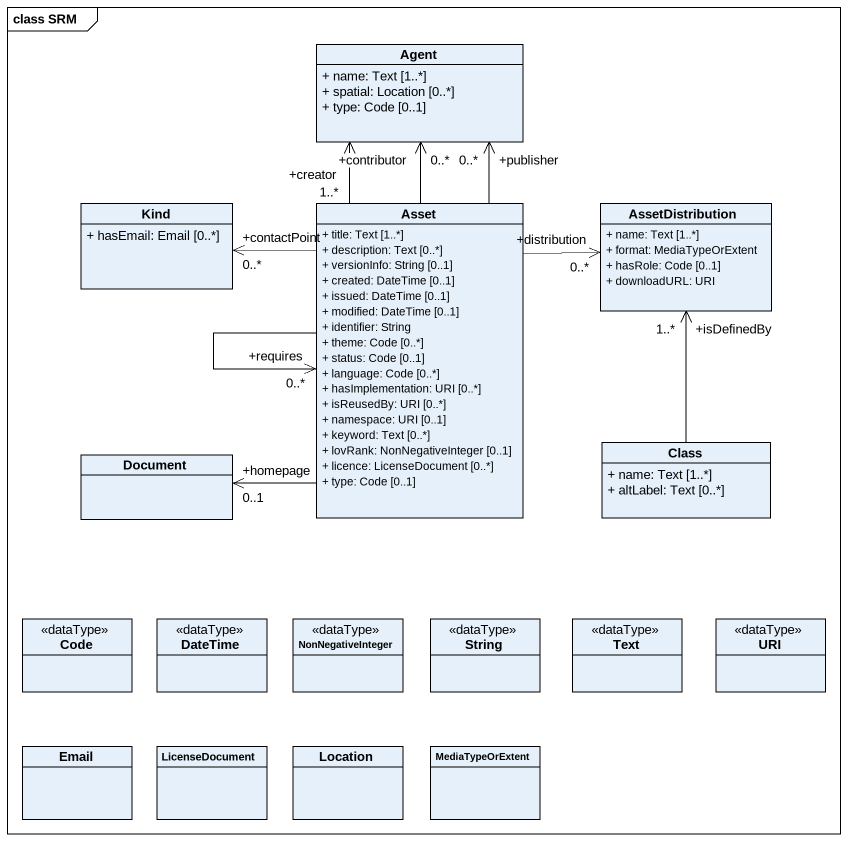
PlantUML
@startuml
mainframe class SRM
hide circle
hide empty members
skinparam classAttributeIconSize 0
class "Agent" as Agent_ {
  + name: Text [1..*]
  + spatial: Location [0..*]
  + type: Code [0..1]
}
class Kind {
  + hasEmail: Email [0..*]
}
class Asset {
  + title: Text [1..*]
  + description: Text [0..*]
  + versionInfo: String [0..1]
  + created: DateTime [0..1]
  + issued: DateTime [0..1]
  + modified: DateTime [0..1]
  + identifier: String
  + theme: Code [0..*]
  + status: Code [0..1]
  + language: Code [0..*]
  + hasImplementation: URI [0..*]
  + isReusedBy: URI [0..*]
  + namespace: URI [0..1]
  + keyword: Text [0..*]
  + lovRank: NonNegativeInteger [0..1]
  + licence: LicenseDocument [0..*]
  + type: Code [0..1]
}
class AssetDistribution {
  + name: Text [1..*]
  + format: MediaTypeOrExtent
  + hasRole: Code [0..1]
  + downloadURL: URI
}
class Document
class "Class" as Class_ {
  + name: Text [1..*]
  + altLabel: Text [0..*]
}
class Code <<dataType>>
class DateTime <<dataType>>
class NonNegativeInteger <<dataType>>
class String <<dataType>>
class Text <<dataType>>
class URI <<dataType>>
class Email
class LicenseDocument
class Location
class MediaTypeOrExtent
Asset -up-> "+publisher\n0..*" Agent_
Asset -up-> "+contributor\n0..*" Agent_
Asset -up-> "+creator\n1..*" Agent_
Asset -left-> "+contactPoint\n0..*" Kind
Asset --> "+requires\n0..*" Asset
Asset -right-> "+distribution\n0..*" AssetDistribution
Asset -left-> "+homepage\n0..1" Document
Class_ -up-> "+isDefinedBy\n1..*" AssetDistribution
@enduml
